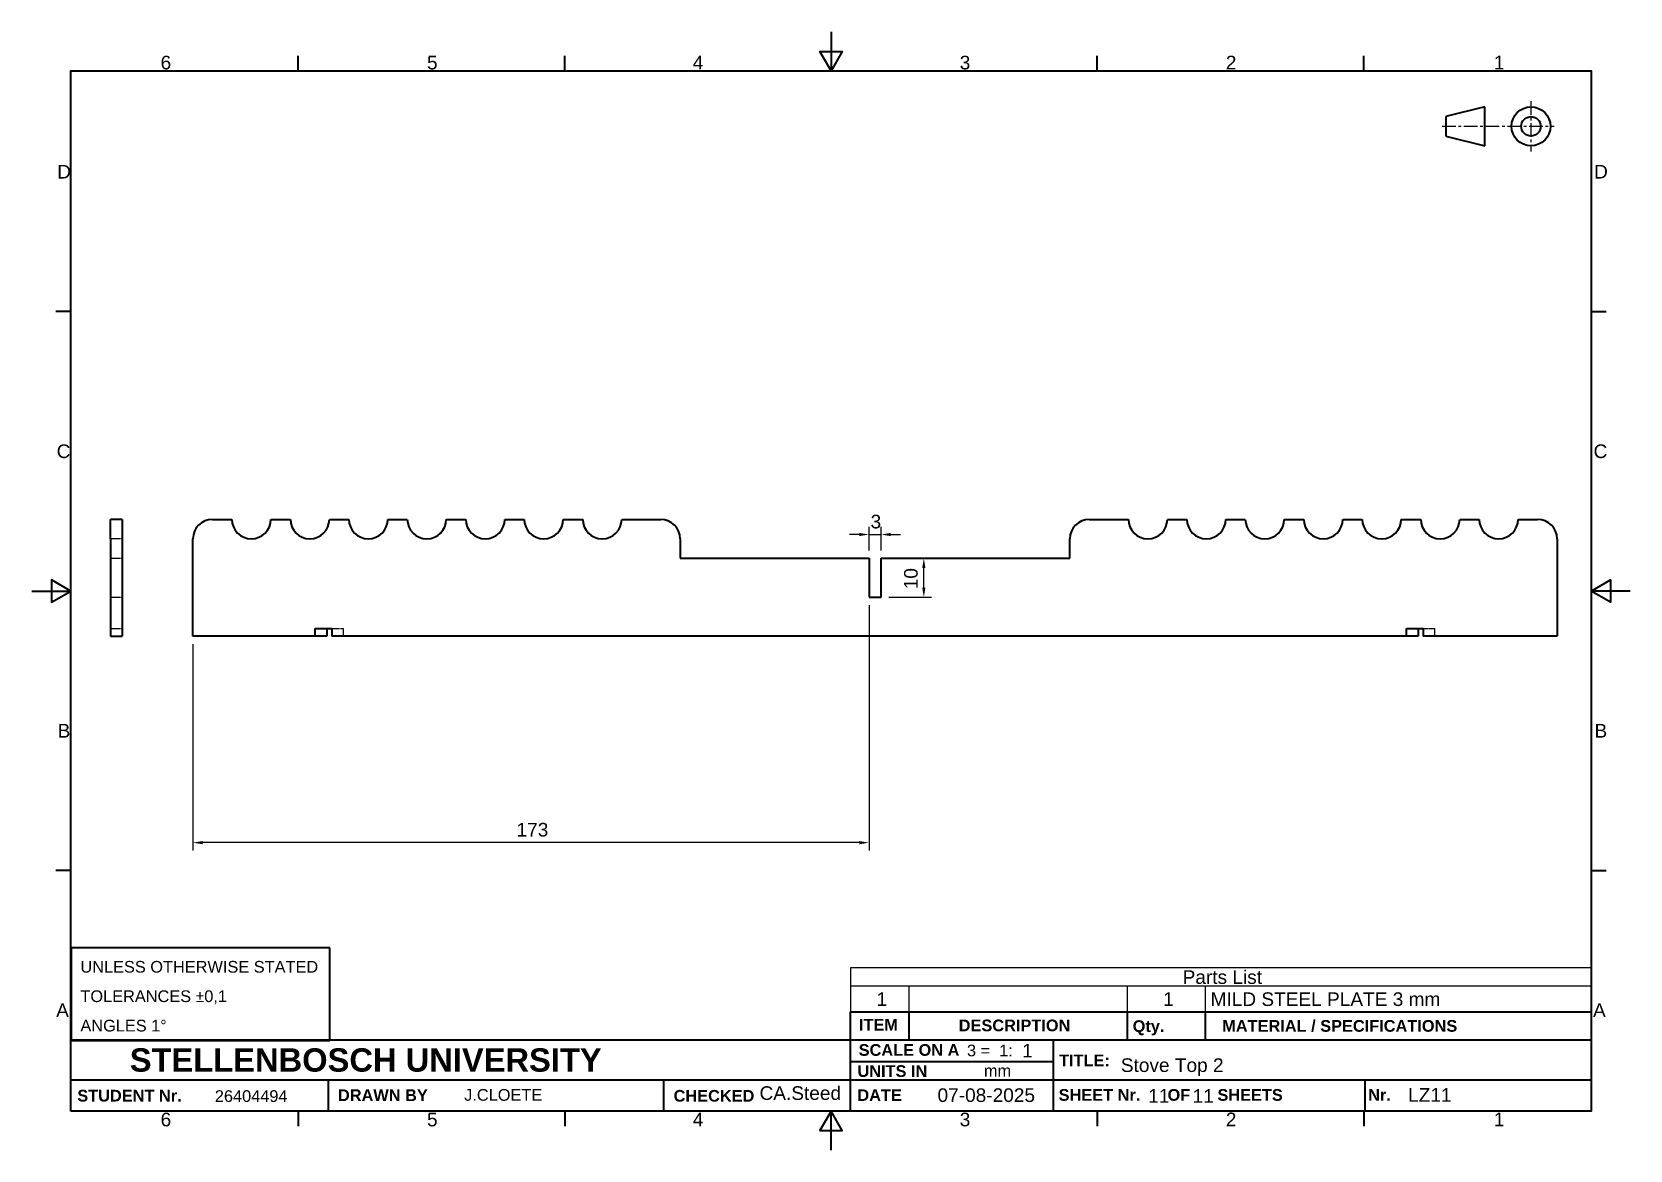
# Model space of a CAD drawing. Header units: millimetres. Extents: x 0 to 410, y 0 to 287.
import ezdxf

# ---------------------------------------------------------------- set-up
doc = ezdxf.new("R2010")
doc.units = ezdxf.units.MM
doc.linetypes.add('CENTER_ACAD', pattern=[1336.842178, 835.526367, -167.10527, 167.10527, -167.10527])
doc.linetypes.add('DASHED', pattern=[0.2068, 0.1655, -0.0413])
for name, color, linetype, lineweight in [('Border_0', 7, 'Continuous', 35), ('Border_2', 7, 'Continuous', 35), ('Dimensions(ISO)', 7, 'Continuous', 25), ('Hidden Edges(ISO)', 7, 'DASHED', 25), ('Sketch Geometry(ISO)', 7, 'Continuous', 35), ('Symbols(ISO)', 7, 'Continuous', 25), ('Visible Edges(ISO)', 7, 'Continuous', 35)]:
    doc.layers.add(name, color=color, linetype=linetype, lineweight=lineweight)
doc.styles.add('Border_1', font='arial.ttf')
doc.styles.add('Copy of DEFAULT-ISO', font='arial.ttf')
doc.styles.add('DEFAULT-ISO', font='arial.ttf')
doc.styles.add('ROMANS', font='romans.shx')
doc.dimstyles.new('PRIOR2-01', dxfattribs={"dimtxt": 3.5, "dimasz": 2.5, "dimexe": 2, "dimexo": 2, "dimgap": 1.5, "dimtad": 1, "dimtoh": 1, "dimdec": 0, "dimzin": 0, "dimtxsty": 'DEFAULT-ISO', "dimcen": 0.09, "dimclrd": 7, "dimclre": 7, "dimclrt": 7, "dimaunit": 1, "dimadec": 0, "dimazin": 0, "dimtfac": 1, "dimtdec": 3, "dimtmove": 0, "dimatfit": 3, "dimfxl": 1, "dimtolj": 1, "dimtzin": 0, "dimlwd": 25, "dimlwe": 25, "dimarcsym": 0})

# ---------------------------------------------------------------- blocks, each defined once
blk = doc.blocks.new('Borders Default Border')
at = {"layer": 'Border_0'}
for p, q in [((68.33, 277), (68.33, 280.9)), ((136.67, 277), (136.67, 280.9)), ((273.33, 277), (273.33, 280.9)), ((341.67, 277), (341.67, 280.9)), ((10, 215.25), (6.1, 215.25)), ((400, 215.25), (403.9, 215.25)), ((10, 71.75), (6.1, 71.75)), ((400, 71.75), (403.9, 71.75)), ((68.33, 10), (68.33, 6.1)), ((136.67, 10), (136.67, 6.1)), ((273.33, 10), (273.33, 6.1)), ((341.67, 10), (341.67, 6.1))]:
    blk.add_line(p, q, dxfattribs=at)
at = {"layer": 'Border_0', "flags": 128}
for points in [[(205, 287), (205, 277), (202.11, 282), (207.89, 282), (205, 277)], [(10, 10), (10, 277), (400, 277), (400, 10), (10, 10)], [(0, 143.5), (10, 143.5), (5, 146.39), (5, 140.61), (10, 143.5)], [(410, 143.5), (400, 143.5), (405, 146.39), (405, 140.61), (400, 143.5)], [(205, 0), (205, 10), (202.11, 5), (207.89, 5), (205, 10)]]:
    blk.add_lwpolyline(points, dxfattribs=at)
at = {"layer": 'Border_2', "char_height": 3.5, "attachment_point": 7, "style": 'Border_1'}
for s, insert in [('6', (33, 277.34)), ('5', (101.35, 277.34)), ('4', (169.54, 277.4)), ('3', (238.02, 277.34)), ('2', (306.29, 277.4)), ('1', (375.03, 277.4)), ('D', (6.48, 249.38)), ('D', (400.78, 249.38)), ('C', (6.34, 177.57)), ('C', (400.64, 177.57)), ('B', (6.59, 105.88)), ('B', (400.89, 105.88)), ('A', (6.21, 34.13)), ('A', (400.51, 34.13)), ('6', (33, 6.04)), ('5', (101.35, 6.04)), ('4', (169.54, 6.1)), ('3', (238.02, 6.04)), ('2', (306.29, 6.1)), ('1', (375.03, 6.1))]:
    blk.add_mtext(s, dxfattribs=dict(at, insert=insert))
blk = doc.blocks.new('Title Blocks stellenbosch')
at = {"layer": 'Sketch Geometry(ISO)'}
for p, q in [((218.02, 9.91), (218.02, 35.41)), ((218.02, 35.41), (408.02, 35.41)), ((233.02, 35.41), (233.02, 28.16)), ((289.02, 35.41), (289.02, 28.16)), ((309.02, 35.41), (309.02, 28.16)), ((18.02, 28.16), (408.02, 28.16)), ((270.02, 28.16), (270.02, 9.91)), ((218.02, 22.66), (270.02, 22.66)), ((18.02, 17.91), (408.02, 17.91)), ((84.02, 17.91), (84.02, 9.91)), ((170.02, 17.91), (170.02, 9.91)), ((350.02, 17.91), (350.02, 9.91)), ((408.02, 9.91), (18.02, 9.91))]:
    blk.add_line(p, q, dxfattribs=at)
at = {"layer": 'Symbols(ISO)', "color": 7, "attachment_point": 1, "style": 'ROMANS'}
for s, insert, char_height in [('\\fArial|b1|i0;{\\H3.0000;ITEM}', (220.18, 33.57), 3), ('\\fArial|b1|i0;{\\H3.0000;DESCRIPTION}', (245.79, 33.4), 3), ('\\fArial|b1|i0;{\\H3.0000;Qty.}', (290.42, 33.22), 3), ('\\fArial|b1|i0;{\\H3.0000;MATERIAL / SPECIFICATIONS}', (313.39, 33.28), 3), ('\\fArial|b1|i0;{\\H6.0000;STELLENBOSCH UNIVERSITY}', (33.11, 26.03), 6), ('\\fArial|b1|i0;{\\H3.0000;SCALE ON A}', (220.12, 27.1), 3), ('\\fArial|b1|i0;{\\H3.0000;UNITS IN}', (219.81, 21.68), 3), ('\\fArial|b1|i0;{\\H3.0000;TITLE:}', (271.53, 24.43), 3), ('\\fArial|b1|i0;{\\H3.0000;STUDENT Nr.}', (19.65, 15.37), 3), ('\\fArial|b1|i0;{\\H3.0000;DRAWN BY}', (86.53, 15.49), 3), ('\\fArial|b1|i0;{\\H3.0000;CHECKED}', (172.64, 15.33), 3), ('\\fArial|b1|i0;{\\H3.0000;DATE}', (219.79, 15.51), 3), ('\\fArial|b1|i0;{\\H3.0000;SHEET Nr.      OF      SHEETS}', (271.42, 15.56), 3)]:
    blk.add_mtext(s, dxfattribs=dict(at, insert=insert, char_height=char_height))
at = {"layer": 'Symbols(ISO)', "color": 7, "insert": (350.85, 15.57), "char_height": 3, "width": 7.4832, "attachment_point": 1, "style": 'ROMANS'}
blk.add_mtext('\\fArial|b1|i0;{\\H3.0000;Nr.}', dxfattribs=at)
blk = doc.blocks.new('Title block default')
at = {"layer": 'Symbols(ISO)', "color": 7, "attachment_point": 1, "style": 'Copy of DEFAULT-ISO'}
for s, insert, char_height in [('\\fArial|b0|i0;{\\H3.0000;3 =  1:}', (87.76, 7.4), 3), ('\\fArial|b0|i0;{\\H3.0000;mm}', (92.11, 2.22), 3), ('\\fArial|b0|i0;{\\H3.0000;J.CLOETE}', (-41.24, -4), 3), ('\\fArial|b0|i0;07-08-2025', (80.2, -3.82), 3.5), ('\\fArial|b0|i0;{\\H3.0000;26404494}', (-105.21, -4.31), 3)]:
    blk.add_mtext(s, dxfattribs=dict(at, insert=insert, char_height=char_height))
blk = doc.blocks.new('TOLTAB1')
at = {"layer": 'Sketch Geometry(ISO)'}
for p, q in [((33.2, 11.89), (-33.2, 11.89)), ((-33.2, 11.89), (-33.2, -11.89)), ((33.2, -11.89), (33.2, 11.89)), ((-33.2, -11.89), (33.2, -11.89))]:
    blk.add_line(p, q, dxfattribs=at)
at = {"layer": 'Symbols(ISO)', "color": 7, "insert": (-30.81, 8.49), "char_height": 3, "attachment_point": 1, "line_spacing_factor": 1.509892, "style": 'Copy of DEFAULT-ISO'}
blk.add_mtext('\\fArial|b0|i0;{\\H3.0000;UNLESS OTHERWISE STATED\\PTOLERANCES }\\fAIGDT|b0|i0;{\\H3.0000;`}\\fArial|b0|i0;{\\H3.0000;0,1\\PANGLES 1}\\fAIGDT|b0|i0;{\\H3.0000;~}', dxfattribs=at)
blk = doc.blocks.new('iso1st')
at = {"layer": 'Sketch Geometry(ISO)'}
for p, q in [((-3.3785, 5.0225), (-13.3785, 2.5225)), ((-3.3785, -4.9775), (-3.3785, 5.0225)), ((-13.3785, 2.5225), (-13.3785, -2.4775)), ((-13.3785, -2.4775), (-3.3785, -4.9775))]:
    blk.add_line(p, q, dxfattribs=at)
at = {"layer": 'Sketch Geometry(ISO)', "linetype": 'CENTER_ACAD', "lineweight": 25, "ltscale": 0.00418}
for p, q in [((8.4235, 6.4415), (8.4235, -6.4415)), ((-14.3695, 0.0225), (14.3695, 0.0225))]:
    blk.add_line(p, q, dxfattribs=at)
at = {"layer": 'Sketch Geometry(ISO)'}
for radius in [5, 2.5]:
    blk.add_circle((8.4235, 0.0225), radius, dxfattribs=at)
blk = doc.blocks.new('*D9')
at = {"layer": 'Defpoints', "color": 0, "linetype": 'Continuous', "transparency": 16777216}
for p in [(217.85, 151.89), (228.82, 151.89), (217.85, 141.89)]:
    blk.add_point(p, dxfattribs=at)
at = {"layer": 'Dimensions(ISO)', "color": 7, "linetype": 'Continuous', "lineweight": 25, "transparency": 16777216}
for p, q in [((219.85, 151.89), (230.82, 151.89)), ((228.82, 144.39), (228.82, 149.39)), ((219.85, 141.89), (230.82, 141.89))]:
    blk.add_line(p, q, dxfattribs=at)
at = {"layer": 'Dimensions(ISO)', "color": 7, "linetype": 'Continuous', "transparency": 16777216}
for points in [[(228.4, 149.39), (229.24, 149.39), (228.82, 151.89)], [(228.4, 144.39), (229.24, 144.39), (228.82, 141.89)]]:
    blk.add_solid(points, dxfattribs=at)
at = {"layer": 'Dimensions(ISO)', "color": 7, "linetype": 'Continuous', "lineweight": 25, "transparency": 16777216, "insert": (223.74, 143.95), "char_height": 3.5, "attachment_point": 1, "rotation": 90, "style": 'DEFAULT-ISO'}
blk.add_mtext('\\A1;10', dxfattribs=at)
blk = doc.blocks.new('*D10')
at = {"layer": 'Defpoints', "color": 0, "linetype": 'Continuous', "transparency": 16777216}
for p in [(217.85, 158), (214.75, 151.89), (217.85, 151.89)]:
    blk.add_point(p, dxfattribs=at)
at = {"layer": 'Dimensions(ISO)', "color": 7, "linetype": 'Continuous', "lineweight": 25, "transparency": 16777216}
for p, q in [((214.75, 153.89), (214.75, 160)), ((217.85, 153.89), (217.85, 160)), ((212.25, 158), (209.75, 158)), ((214.75, 158), (217.85, 158)), ((220.35, 158), (222.85, 158))]:
    blk.add_line(p, q, dxfattribs=at)
at = {"layer": 'Dimensions(ISO)', "color": 7, "linetype": 'Continuous', "transparency": 16777216}
for points in [[(212.25, 158.41), (212.25, 157.58), (214.75, 158)], [(220.35, 158.41), (220.35, 157.58), (217.85, 158)]]:
    blk.add_solid(points, dxfattribs=at)
at = {"layer": 'Dimensions(ISO)', "color": 7, "linetype": 'Continuous', "lineweight": 25, "transparency": 16777216, "insert": (215.15, 163.07), "char_height": 3.5, "attachment_point": 1, "style": 'DEFAULT-ISO'}
blk.add_mtext('\\A1;3', dxfattribs=at)
blk = doc.blocks.new('*D11')
at = {"layer": 'Defpoints', "color": 0, "linetype": 'Continuous', "transparency": 16777216}
for p in [(214.75, 141.89), (41.3, 131.89), (41.3, 78.91)]:
    blk.add_point(p, dxfattribs=at)
at = {"layer": 'Dimensions(ISO)', "color": 7, "linetype": 'Continuous', "lineweight": 25, "transparency": 16777216}
for p, q in [((214.75, 139.89), (214.75, 76.91)), ((41.3, 129.89), (41.3, 76.91)), ((212.25, 78.91), (43.8, 78.91))]:
    blk.add_line(p, q, dxfattribs=at)
at = {"layer": 'Dimensions(ISO)', "color": 7, "linetype": 'Continuous', "transparency": 16777216}
for points in [[(43.8, 79.32), (43.8, 78.49), (41.3, 78.91)], [(212.25, 79.32), (212.25, 78.49), (214.75, 78.91)]]:
    blk.add_solid(points, dxfattribs=at)
at = {"layer": 'Dimensions(ISO)', "color": 7, "linetype": 'Continuous', "lineweight": 25, "transparency": 16777216, "insert": (124.32, 83.98), "char_height": 3.5, "attachment_point": 1, "style": 'DEFAULT-ISO'}
blk.add_mtext('\\A1;173', dxfattribs=at)
blk = doc.blocks.new('Parts List11')
at = {"layer": 'Symbols(ISO)'}
for p, q in [((400, 46.76), (210, 46.76)), ((210, 46.76), (210, 42.03)), ((400, 46.76), (400, 42.03)), ((400, 42.03), (210, 42.03)), ((210, 42.03), (210, 35.5)), ((225, 42.03), (225, 35.5)), ((281, 42.03), (281, 35.5)), ((301, 42.03), (301, 35.5)), ((400, 42.03), (400, 35.5)), ((400, 35.5), (210, 35.5))]:
    blk.add_line(p, q, dxfattribs=at)
at = {"layer": 'Symbols(ISO)', "char_height": 3.5, "attachment_point": 7, "style": 'Border_1'}
for s, insert in [('Parts List', (295.21, 42.59)), ('1', (216.7, 37.01)), ('1', (290.2, 37.01)), ('MILD STEEL PLATE 3 mm ', (302.38, 36.93))]:
    blk.add_mtext(s, dxfattribs=dict(at, insert=insert))

msp = doc.modelspace()

# ---------------------------------------------------------------- linework, layer by layer
at = {"layer": 'Hidden Edges(ISO)'}
for p, q in [((23.11, 156.89), (20.11, 156.89)), ((20.11, 151.89), (23.11, 151.89)), ((20.11, 141.89), (23.11, 141.89)), ((20.11, 133.89), (23.11, 133.89)), ((76.91, 133.89), (79.91, 133.89)), ((79.91, 131.89), (79.91, 133.89)), ((356.93, 133.89), (359.93, 133.89)), ((359.93, 131.89), (359.93, 133.89))]:
    msp.add_line(p, q, dxfattribs=at)
at = {"layer": 'Visible Edges(ISO)'}
for p, q in [((20.11, 156.89), (20.11, 161.89)), ((23.11, 161.89), (20.11, 161.89)), ((23.11, 161.89), (23.11, 156.89)), ((46.3, 161.89), (51.3, 161.89)), ((61.3, 161.89), (66.3, 161.89)), ((76.3, 161.89), (81.3, 161.89)), ((91.3, 161.89), (96.3, 161.89)), ((106.3, 161.89), (111.3, 161.89)), ((121.3, 161.89), (126.3, 161.89)), ((136.3, 161.89), (141.3, 161.89)), ((151.3, 161.89), (161.3, 161.89)), ((271.3, 161.89), (281.3, 161.89)), ((291.3, 161.89), (296.3, 161.89)), ((306.3, 161.89), (311.3, 161.89)), ((321.3, 161.89), (326.3, 161.89)), ((336.3, 161.89), (341.3, 161.89)), ((351.3, 161.89), (356.3, 161.89)), ((366.3, 161.89), (371.3, 161.89)), ((381.3, 161.89), (386.3, 161.89)), ((20.11, 156.89), (20.11, 131.89)), ((23.11, 156.89), (23.11, 131.89)), ((41.3, 131.89), (41.3, 156.89)), ((166.3, 156.89), (166.3, 151.89)), ((266.3, 151.89), (266.3, 156.89)), ((391.3, 156.89), (391.3, 131.89)), ((166.3, 151.89), (214.75, 151.89)), ((214.75, 151.89), (214.75, 141.89)), ((217.85, 151.89), (266.3, 151.89)), ((217.85, 141.89), (217.85, 151.89)), ((214.75, 141.89), (217.85, 141.89)), ((20.11, 131.89), (23.11, 131.89)), ((72.67, 131.89), (41.3, 131.89)), ((72.67, 131.89), (72.67, 133.89)), ((72.67, 133.89), (76.91, 133.89)), ((75.67, 131.89), (72.67, 131.89)), ((75.67, 133.89), (75.67, 131.89)), ((76.91, 133.89), (76.91, 131.89)), ((352.68, 131.89), (76.91, 131.89)), ((352.68, 131.89), (352.68, 133.89)), ((352.68, 133.89), (356.93, 133.89)), ((355.68, 131.89), (352.68, 131.89)), ((355.68, 133.89), (355.68, 131.89)), ((356.93, 133.89), (356.93, 131.89)), ((391.3, 131.89), (356.93, 131.89))]:
    msp.add_line(p, q, dxfattribs=at)
for centre, start, end in [((46.3, 156.89), 90, 180), ((56.3, 161.89), 180, 0), ((71.3, 161.89), 180, 0), ((86.3, 161.89), 180, 0), ((101.3, 161.89), 180, 0), ((116.3, 161.89), 180, 0), ((131.3, 161.89), 180, 0), ((146.3, 161.89), 180, 0), ((161.3, 156.89), 0, 90), ((271.3, 156.89), 90, 180), ((286.3, 161.89), 180, 0), ((301.3, 161.89), 180, 0), ((316.3, 161.89), 180, 0), ((331.3, 161.89), 180, 0), ((346.3, 161.89), 180, 0), ((361.3, 161.89), 180, 0), ((376.3, 161.89), 180, 0), ((386.3, 156.89), 0, 90)]:
    msp.add_arc(centre, 5, start, end, dxfattribs=at)

# ---------------------------------------------------------------- block references
for name, p in [('Borders Default Border', (0, 0)), ('iso1st', (376.16, 262.75)), ('TOLTAB1', (43.24, 40.05)), ('Title Blocks stellenbosch', (-8.02, 0.09)), ('Title block default', (152.13, 19.66))]:
    msp.add_blockref(name, p)
at = {"layer": 'Symbols(ISO)'}
msp.add_blockref('Parts List11', (0, 0), dxfattribs=at)

# ---------------------------------------------------------------- texts
at = {"layer": 'Symbols(ISO)', "color": 7, "char_height": 3.5, "attachment_point": 1, "style": 'Copy of DEFAULT-ISO'}
for s, insert, width in [('\\fArial|b0|i0;1', (254.04, 27.26), 8.2113), ('\\fArial|b0|i0;Stove Top 2', (279.36, 23.54), 26.362), ('\\fArial|b0|i0;CA.Steed', (186.66, 16.37), 32.6124), ('\\fArial|b0|i0;11', (286.37, 15.66), 5.4367), ('\\fArial|b0|i0;11', (297.77, 15.63), 5.4367), ('\\fArial|b0|i0;LZ11', (353.07, 15.91), 11.1429)]:
    msp.add_mtext(s, dxfattribs=dict(at, insert=insert, width=width))

# ---------------------------------------------------------------- dimensions: what is measured, and where the dimension line sits
at = {"layer": 'Dimensions(ISO)', "color": 7, "linetype": 'Continuous', "lineweight": 25}
for base, p1, p2, angle, override, picture, middle in [((217.85, 158), (214.75, 151.89), (217.85, 151.89), 180, {"dimgap": 1.5, "dimtoh": 0, "dimdec": 0, "dimtol": 0, "dimlim": 0, "dimtp": 0, "dimtm": 0, "dimtdec": 3, "dimtofl": 1, "dimatfit": 1}, '*D10', (216.3, 158)), ((228.82, 151.89), (217.85, 141.89), (217.85, 151.89), 90, {"dimgap": 1.5, "dimtoh": 0, "dimdec": 0, "dimtol": 0, "dimlim": 0, "dimtp": 0, "dimtm": 0, "dimtdec": 3, "dimtofl": 0, "dimatfit": 1}, '*D9', (228.82, 146.28)), ((41.3, 78.91), (214.75, 141.89), (41.3, 131.89), 180, {"dimgap": 1.5, "dimtoh": 0, "dimdec": 0, "dimtol": 0, "dimlim": 0, "dimtp": 0, "dimtm": 0, "dimtdec": 3, "dimtofl": 0, "dimatfit": 1}, '*D11', (128.02, 78.91))]:
    dim = msp.add_linear_dim(base=base, p1=p1, p2=p2, angle=angle, dimstyle='PRIOR2-01', override=override, dxfattribs=at)
    dim.commit()
    dim.dimension.update_dxf_attribs({"geometry": picture, "text_midpoint": middle, "dimtype": 160})

doc.saveas('drawing.dxf')
